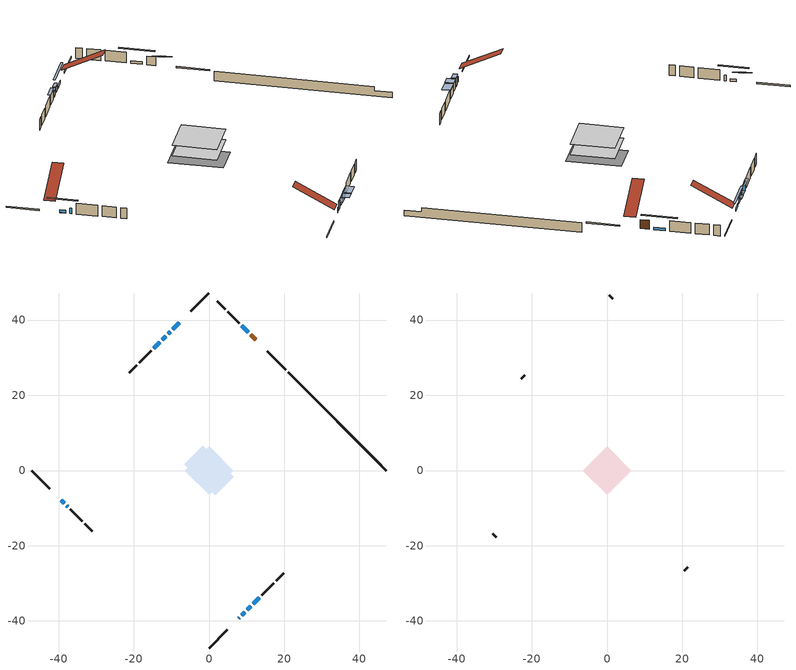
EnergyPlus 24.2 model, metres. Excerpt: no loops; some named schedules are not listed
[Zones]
conditioned space
 floor adiabatic (AdiabaticFloorConstruction): -6.48,0 0,6.48 6.48,0 0,-6.48 z0.61
 floor foundation (Slab1 construction): -6.54,1.61 -1.61,6.54 6.54,-1.61 1.61,-6.54 z-1.6
 wall outside (RimJoist1 construction): 0,-47.18 4.9,-42.28 / -47.18,0 -42.28,-4.9 / 0,47.18 -4.9,42.28 / 20.38,26.8 15.48,31.7 z0.61:0.91
 wall outside (AdiabaticWallConstruction 1): 12.45,34.73 11.07,36.11 z0.61:2.64
 wall outside (AdiabaticWallConstruction): 7.93,-39.25 8.04,-39.14 / -37.77,-9.41 -37.49,-9.69 z0.61:1.83; -7.93,39.25 -9.58,37.6 / -39.25,-7.93 -38.43,-8.76 / 10.41,36.77 8.76,38.42 z0.61:1.22; -10.24,36.95 -10.88,36.3 / -11.54,35.64 -12.4,34.78 z0.61:1.73; -13.06,34.12 -14.75,32.43 z0.61:2.69; 8.69,-38.49 9.56,-37.62 / 10.21,-36.97 11.08,-36.11 / 11.73,-35.45 13.39,-33.8 z0.61:2.39
 wall outside (Wall1 construction): 14.04,-33.14 17.17,-30.01 / -36.84,-10.34 -33.71,-13.47 / -15.4,31.78 -18.53,28.65 / 8.1,39.08 4.98,42.21 z0.61:3.05
 wall outside (Wall2 construction): 17.83,-29.35 19.9,-27.28 / -33.05,-14.13 -30.98,-16.2 / -19.19,27.99 -21.26,25.92 / 4.32,42.86 2.24,44.94 z0.61:3.05
 wall foundation (FoundationWall1 construction): 21.04,26.14,-1.6 21.04,26.14,0.61 44.57,2.61,0.61 44.57,2.61,-0.35 47.18,0,-0.35 47.18,0,-1.6
 window (WindowConstruction 6): 7.93,-39.25 8.04,-39.14 z0.61:1.83
 window (WindowConstruction 9): -7.93,39.25 -9.58,37.6 z0.61:1.22
 window (WindowConstruction 10): -39.25,-7.93 -38.43,-8.75 z0.61:1.22
 window (WindowConstruction 7): -37.77,-9.41 -37.5,-9.69 z0.61:1.83
 window (WindowConstruction): -10.24,36.95 -10.88,36.3 z0.61:1.73
 window (WindowConstruction 1): -11.54,35.64 -12.4,34.78 z0.61:1.73
 window (WindowConstruction 2): -13.06,34.12 -14.75,32.43 z0.61:2.69
 window (WindowConstruction 3): 8.69,-38.49 9.56,-37.63 z0.61:2.39
 window (WindowConstruction 4): 10.21,-36.97 11.08,-36.11 z0.61:2.39
 window (WindowConstruction 5): 11.73,-35.45 13.39,-33.8 z0.61:2.39
 window (WindowConstruction 8): 10.41,36.77 8.76,38.42 z0.61:1.22
 door (Door): 12.45,34.73 11.07,36.11 z0.61:2.64
 ceiling adiabatic (AdiabaticFloorConstruction): 0,-6.48 6.48,0 0,6.48 -6.48,0 z0.61
attic - vented
 floor to conditioned space (Floor1 construction Reversed): -6.48,0 0,6.48 6.48,0 0,-6.48 z3.05
 wall outside (Wall3 construction): 20.56,-26.62 21.49,-25.69 / -30.32,-16.86 -29.39,-17.79 / -21.92,25.26 -22.85,24.33 / 1.59,45.6 0.66,46.53 z0.61:3.05
 roof outside (Roof1 construction): 7.27,-39.91,3.05 1.14,-33.78,7.38 -0.57,-35.49,7.38 5.56,-41.62,3.05; -39.91,-7.27,3.05 -33.78,-1.14,7.38 -35.49,0.57,7.38 -41.62,-5.56,3.05; -7.27,39.91,3.05 -1.14,33.78,7.38 0.57,35.49,7.38 -5.56,41.62,3.05; 13.11,34.07,3.05 6.98,27.94,7.38 8.69,26.23,7.38 14.82,32.36,3.05
shading: -11.45,35.74 -6.06,41.12 -6.35,41.41 -11.74,36.03 z3.86; -36.56,-10.62 -41.12,-6.06 -41.41,-6.35 -36.85,-10.91 z3.86; -11.09,36.09 -10.03,37.16 -10.46,37.59 -11.53,36.52 z2.03; -12.61,34.57 -11.33,35.85 -11.76,36.28 -13.04,35 z2.03; -14.96,32.22 -12.85,34.33 -13.28,34.76 -15.39,32.65 z2.99; 9.77,-37.41 8.48,-38.7 9.13,-39.34 10.41,-38.06 z2.69; 11.29,-35.9 10,-37.18 11.3,-38.47 12.58,-37.19 z2.69; 13.6,-33.59 11.52,-35.66 12.81,-36.95 14.89,-34.88 z2.69; 6.89,40.29 12.28,34.9 12.57,35.19 7.19,40.58 z3.86
[Building]
Building 1: Terrain=Suburbs
[Site:Location]
Quebec Intl AP_QC: Latitude {deg}=46.8; Longitude {deg}=-71.38; Time Zone {hr}=-5; Elevation {m}=74; Keep Site Location Information=Yes
[Site:GroundTemperature:Shallow]
0.0108218, -2.24938, -2.43038, -1.3578, 2.94801, 7.23376, 10.9493, 13.303, 13.5029, 11.5886, 7.96783, 3.81355
[Site:WaterMainsTemperature]
Calculation Method=Schedule; Temperature Schedule=mains temperature schedule
[Material] Roughness=Rough; Thermal Absorptance=0.9
Name | Thickness {m} | Conductivity {W/m-K} | Density {kg/m3} | Specific Heat {J/kg-K} | Solar Absorptance | Visible Absorptance
asphalt or fiberglass shingles | 0.00635 | 0.162714 | 1121.4 | 1465.45 | 0.4 | 0.4
ceiling loosefill ins | 0.169333 | 0.0480833 | 16.02 | 1046.75 | 0.7 | 0.7
ceiling stud and cavity | 0.1397 | 0.117189 | 65.682 | 1177.47 | 0.7 | 0.7
concrete 4.0 in. | 0.1016 | 1.803125 | 2242.8 | 837.4 | 0.7 | 0.7
concrete 8.0 in. | 0.2032 | 1.803125 | 2242.8 | 837.4 | 0.7 | 0.7
door material | 0.04445 | 0.053851 | 512.64 | 1214.23 | 0.7 | 0.7
exterior vertical ins | 0.00844748 | 0.029427 | 32.04 | 1214.23 | 0.7 | 0.7
floor covering | 0.0127 | 0.0433444 | 54.468 | 1339.84 | 0.6 | 0.6
floor rigid ins; wall rigid ins 1 | 0.512978 | 0.029427 | 32.04 | 1214.23 | 0.7 | 0.7
floor stud and cavity | 0.1397 | 1.75129 | 37.0049 | 1207.88 | 0.7 | 0.7
furniture material conditioned space 1 | 0.1524 | 0.115458 | 640.8 | 1214.23 | 0.6 | 0.6
gypsum board | 0.0127 | 0.160291 | 801 | 837.4 | 0.6 | 0.6
gypsum board 1 | 0.0127 | 0.160291 | 801 | 837.4 | 0.7 | 0.7
osb sheathing 0.5 in. | 0.0127 | 0.115458 | 512.64 | 1214.23 | 0.7 | 0.7
osb sheathing 0.75 in. | 0.01905 | 0.115458 | 512.64 | 1214.23 | 0.7 | 0.7
osb sheathing 2.0 in. | 0.0508 | 0.115458 | 512.64 | 1214.23 | 0.7 | 0.7
rim joist stud and cavity | 0.0508 | 0.0356798 | 125.044 | 1163.47 | 0.6 | 0.6
wall rigid ins | 0.051816 | 0.029427 | 32.04 | 1214.23 | 0.7 | 0.7
wall stud and cavity | 0.1397 | 0.770344 | 139.0536 | 1170.24 | 0.7 | 0.7
wall stud and cavity 1 | 0.1397 | 0.0884486 | 139.0536 | 1170.24 | 0.7 | 0.7
wall stud and cavity 2 | 0.0889 | 6.9971 | 50.32683 | 1063.81 | 0.6 | 0.6
wall stud and cavity 3 | 0.0889 | 0.380278 | 52.3479 | 1209.89 | 0.7 | 0.7
wall stud and cavity 4 | 0.0889 | 0.391764 | 83.0341 | 1211.67 | 0.7 | 0.7
wood siding | 0.0254 | 0.102417 | 544.68 | 1172.36 | 0.4 | 0.4
wood siding 1 | 0.00254 | 0.102417 | 544.68 | 1172.36 | 0.4 | 0.4
wood siding 2; wood siding 3; wood siding 4 | 0.0254 | 0.102417 | 544.68 | 1172.36 | 0.7 | 0.7
[WindowMaterial:SimpleGlazingSystem]
Name | U-Factor {W/m2-K} | Solar Heat Gain Coefficient
WindowMaterial | 2.95597 | 0.57
WindowMaterial 1 | 2.9395 | 0.6
WindowMaterial 2 | 2.95597 | 0.62
WindowMaterial 3 | 2.918492 | 0.63
WindowMaterial 4 | 2.89067 | 0.66
WindowMaterial 5 | 3.13539 | 0.43
WindowMaterial 6 | 2.992306 | 0.59
WindowMaterial 7 | 3.02126 | 0.49
WindowMaterial 8 | 2.76859 | 0.49
[Construction]
AdiabaticFloorConstruction: floor stud and cavity, floor rigid ins, osb sheathing 0.75 in., floor covering
AdiabaticWallConstruction: wood siding 3, wall rigid ins 1, wall stud and cavity 3, gypsum board
AdiabaticWallConstruction 1: wood siding 4, wall rigid ins 1, wall stud and cavity 3, gypsum board
Door: door material
Floor1 construction Reversed: gypsum board, ceiling stud and cavity, ceiling loosefill ins
FoundationWall1 construction: concrete 8.0 in., gypsum board 1
furniture construction conditioned space 1: furniture material conditioned space 1
PartitionWallConstruction: gypsum board, wall stud and cavity 4, gypsum board
RimJoist1 construction: wood siding 2, osb sheathing 2.0 in., rim joist stud and cavity
Roof1 construction: asphalt or fiberglass shingles
Slab1 construction: concrete 4.0 in.
Wall1 construction: wood siding, wall rigid ins, osb sheathing 0.5 in., wall stud and cavity, gypsum board
Wall2 construction: wood siding, osb sheathing 0.5 in., wall stud and cavity 1, gypsum board
Wall3 construction: wood siding 1, wall stud and cavity 2
WindowConstruction: WindowMaterial
WindowConstruction 1: WindowMaterial 1
WindowConstruction 10; WindowConstruction 8: WindowMaterial 7
WindowConstruction 2: WindowMaterial 2
WindowConstruction 3; WindowConstruction 4: WindowMaterial 3
WindowConstruction 5: WindowMaterial 4
WindowConstruction 6: WindowMaterial 5
WindowConstruction 7: WindowMaterial 6
WindowConstruction 9: WindowMaterial 8
[Zone] Multiplier=1; Part of Total Floor Area=Yes
Name | Volume {m3}
attic - vented | 57.4342
conditioned space | 402.7
[Space]
Name | Zone | Volume {m3}
attic - vented 1 | attic - vented | 57.4342
conditioned space 1 | conditioned space | 402.7
[ZoneInfiltration:EffectiveLeakageArea]
infil attic - vented 1: Zone or Space=attic - vented 1; Schedule=Always On Discrete; Effective Air Leakage Area {cm2}=3103.38; Stack Coefficient=0.000471026; Wind Coefficient=1.46637e-05
[ZoneMixing]
whole house fan mix: Zone or Space=attic - vented; Schedule=Always On Continuous; Design Flow Rate Calculation Method=Flow/Zone; Design Flow Rate {m3/s}=0; Source Zone or Space=conditioned space
[SurfaceProperty:ExposedFoundationPerimeter]
Slab1: Exposed Perimeter Calculation Method=TotalExposedPerimeter; Total Exposed Perimeter {m}=36.973
[InternalMass] Zone or ZoneList=conditioned space; Space or SpaceList=conditioned space 1
Name | Construction | Surface Area {m2}
furniture mass conditioned space 1 | furniture construction conditioned space 1 | 65.7001
partition wall mass | PartitionWallConstruction | 164.25
[Lights]
interior lighting: Zone or ZoneList or Space or SpaceList=conditioned space 1; Schedule=interior lighting schedule; Design Level Calculation Method=LightingLevel; Lighting Level {W}=343.2; Return Air Fraction=0; Fraction Radiant=0.6; Fraction Visible=0.2; Fraction Replaceable=1
[People]
occupants: Zone or ZoneList or Space or SpaceList=conditioned space 1; Number of People Schedule=occupants schedule; Number of People Calculation Method=People; Number of People=3; Fraction Radiant=0.314171; Sensible Heat Fraction=0.56303; Activity Level Schedule=occupants activity schedule; Carbon Dioxide Generation Rate {m3/s-W}=0; Enable ASHRAE 55 Comfort Warnings=No; Mean Radiant Temperature Calculation Type=EnclosureAveraged
[ElectricEquipment] Zone or ZoneList or Space or SpaceList=conditioned space 1; Design Level Calculation Method=EquipmentLevel
Name | Schedule | Design Level {W} | Fraction Latent | Fraction Radiant | Fraction Lost
clothes dryer | clothes dryer schedule | 140.772 | 0.015 | 0.081 | 0.85
clothes washer | clothes washer schedule | 32.1985 | 0.03 | 0.162 | 0.7
cooking range | cooking range schedule | 215.147 | 0.08 | 0.432 | 0.2
dishwasher | dishwasher schedule | 66.8632 | 0.3 | 0.18 | 0.4
fridge | fridge schedule | 72.9452 | 0 | 0.6 | 0
mech vent bath fan 0 | mech vent bath fan 0 schedule | 50.2 | 0 | 0 | 1
mech vent bath fan 1 | mech vent bath fan 1 schedule | 50.2 | 0 | 0 | 1
mech vent house fan | mech vent house fan schedule | 0 | 0 | 0 | 1
mech vent house fan cfis | mech vent house fan cfis schedule | 0 | 0 | 0 | 0
mech vent range fan 0 | mech vent range fan 0 schedule | 57 | 0 | 0 | 1
misc plug loads | misc plug loads schedule | 494.7 | 0.045 | 0.513 | 0.1
whole house fan | Always On Discrete | 0 | 0 | 0 | 1
[OtherEquipment] Zone or ZoneList or Space or SpaceList=conditioned space 1; Design Level Calculation Method=EquipmentLevel
Name | Fuel Type | Schedule | Design Level {W} | Fraction Latent | Fraction Radiant | Fraction Lost
clothes dryer 1 | Electricity | clothes dryer schedule | 0 | 0.015 | 0.081 | 0.85
cooking range 1 | Electricity | cooking range schedule | 0 | 0.08 | 0.432 | 0.2
general water use latent | None | general water use schedule | 62.594 | 1 | 0 | 0
general water use sensible | None | general water use schedule | -61.6891 | 0 | 0.6 | 0
mech vent house fan latent load | None | Always On Discrete | 0 | 1 | 0 | 0
mech vent house fan sensible load | None | Always On Discrete | 0 | 0 | 0 | 0
water heater energy adjustment1 | Electricity | Always On Discrete | 0.01 | 0 | 0 | 1
[ZoneInfiltration:DesignFlowRate] Zone or ZoneList or Space or SpaceList=conditioned space 1; Schedule=Always On Discrete; Design Flow Rate Calculation Method=Flow/Zone; Design Flow Rate {m3/s}=0
infil flow; natural vent flow; whole house fan flow
[Foundation:Kiva]
Foundation Kiva 1: Initial Indoor Air Temperature {C}=18; Wall Height Above Grade {m}=0.610027; Wall Depth Below Slab {m}=0.2032; Custom Block Material Name 1=exterior vertical ins; Custom Block Depth 1 {m}=2.21001; Custom Block X Position 1 {m}=0.2159; Custom Block Z Position 1 {m}=0
[Foundation:Kiva:Settings]
Soil Conductivity {W/m-K}=0.849921; Soil Density {kg/m3}=1842.3; Soil Specific Heat {J/kg-K}=418.7; Ground Solar Absorptivity=0.9; Ground Thermal Absorptivity=0.9; Ground Surface Roughness {m}=0.03; Far-Field Width {m}=40; Deep-Ground Boundary Condition=ZeroFlux; Deep-Ground Depth {m}=40; Minimum Cell Dimension {m}=0.2; Maximum Cell Growth Coefficient=3; Simulation Timestep=Timestep
[Exterior:Lights]
exterior lighting: Schedule=exterior lighting schedule; Design Level {W}=75.6
[Schedule:Constant]
Name | Hourly Value
Always On Continuous; mech vent house fan schedule; mech vent house fan cfis schedule; Always On Discrete | 1
occupants activity schedule | 117.228
fridge schedule | 0
[Schedule:Week:Daily]
interior lighting schedule Week Rule - Jan1-Jan27: interior lighting schedule day, interior lighting schedule day, interior lighting schedule day, interior lighting schedule day, interior lighting schedule day, interior lighting schedule day, interior lighting schedule day, interior lighting schedule default day, interior lighting schedule default day, interior lighting schedule default day, interior lighting schedule default day, interior lighting schedule default day
interior lighting schedule Week Rule - Jan28-Feb3: interior lighting schedule day, interior lighting schedule day, interior lighting schedule day, interior lighting schedule day, interior lighting schedule day 1, interior lighting schedule day 1, interior lighting schedule day 1, interior lighting schedule default day, interior lighting schedule default day, interior lighting schedule default day, interior lighting schedule default day, interior lighting schedule default day
interior lighting schedule Week Rule - Feb4-Feb24: interior lighting schedule day 1, interior lighting schedule day 1, interior lighting schedule day 1, interior lighting schedule day 1, interior lighting schedule day 1, interior lighting schedule day 1, interior lighting schedule day 1, interior lighting schedule default day, interior lighting schedule default day, interior lighting schedule default day, interior lighting schedule default day, interior lighting schedule default day
interior lighting schedule Week Rule - Feb25-Mar3: interior lighting schedule day 1, interior lighting schedule day 1, interior lighting schedule day 1, interior lighting schedule day 1, interior lighting schedule day 2, interior lighting schedule day 2, interior lighting schedule day 2, interior lighting schedule default day, interior lighting schedule default day, interior lighting schedule default day, interior lighting schedule default day, interior lighting schedule default day
interior lighting schedule Week Rule - Mar4-Mar31: interior lighting schedule day 2, interior lighting schedule day 2, interior lighting schedule day 2, interior lighting schedule day 2, interior lighting schedule day 2, interior lighting schedule day 2, interior lighting schedule day 2, interior lighting schedule default day, interior lighting schedule default day, interior lighting schedule default day, interior lighting schedule default day, interior lighting schedule default day
interior lighting schedule Week Rule - Apr1-Apr28: interior lighting schedule day 3, interior lighting schedule day 3, interior lighting schedule day 3, interior lighting schedule day 3, interior lighting schedule day 3, interior lighting schedule day 3, interior lighting schedule day 3, interior lighting schedule default day, interior lighting schedule default day, interior lighting schedule default day, interior lighting schedule default day, interior lighting schedule default day
interior lighting schedule Week Rule - Apr29-May5: interior lighting schedule day 3, interior lighting schedule day 3, interior lighting schedule day 4, interior lighting schedule day 4, interior lighting schedule day 4, interior lighting schedule day 4, interior lighting schedule day 4, interior lighting schedule default day, interior lighting schedule default day, interior lighting schedule default day, interior lighting schedule default day, interior lighting schedule default day
interior lighting schedule Week Rule - May6-May26: interior lighting schedule day 4, interior lighting schedule day 4, interior lighting schedule day 4, interior lighting schedule day 4, interior lighting schedule day 4, interior lighting schedule day 4, interior lighting schedule day 4, interior lighting schedule default day, interior lighting schedule default day, interior lighting schedule default day, interior lighting schedule default day, interior lighting schedule default day
interior lighting schedule Week Rule - May27-Jun2: interior lighting schedule day 4, interior lighting schedule day 4, interior lighting schedule day 4, interior lighting schedule day 4, interior lighting schedule day 4, interior lighting schedule day 5, interior lighting schedule day 5, interior lighting schedule default day, interior lighting schedule default day, interior lighting schedule default day, interior lighting schedule default day, interior lighting schedule default day
interior lighting schedule Week Rule - Jun3-Jun30: interior lighting schedule day 5, interior lighting schedule day 5, interior lighting schedule day 5, interior lighting schedule day 5, interior lighting schedule day 5, interior lighting schedule day 5, interior lighting schedule day 5, interior lighting schedule default day, interior lighting schedule default day, interior lighting schedule default day, interior lighting schedule default day, interior lighting schedule default day
interior lighting schedule Week Rule - Jul1-Jul28: interior lighting schedule day 6, interior lighting schedule day 6, interior lighting schedule day 6, interior lighting schedule day 6, interior lighting schedule day 6, interior lighting schedule day 6, interior lighting schedule day 6, interior lighting schedule default day, interior lighting schedule default day, interior lighting schedule default day, interior lighting schedule default day, interior lighting schedule default day
interior lighting schedule Week Rule - Jul29-Aug4: interior lighting schedule day 6, interior lighting schedule day 6, interior lighting schedule day 6, interior lighting schedule day 7, interior lighting schedule day 7, interior lighting schedule day 7, interior lighting schedule day 7, interior lighting schedule default day, interior lighting schedule default day, interior lighting schedule default day, interior lighting schedule default day, interior lighting schedule default day
interior lighting schedule Week Rule - Aug5-Aug25: interior lighting schedule day 7, interior lighting schedule day 7, interior lighting schedule day 7, interior lighting schedule day 7, interior lighting schedule day 7, interior lighting schedule day 7, interior lighting schedule day 7, interior lighting schedule default day, interior lighting schedule default day, interior lighting schedule default day, interior lighting schedule default day, interior lighting schedule default day
interior lighting schedule Week Rule - Aug26-Sep1: interior lighting schedule day 7, interior lighting schedule day 7, interior lighting schedule day 7, interior lighting schedule day 7, interior lighting schedule day 7, interior lighting schedule day 7, interior lighting schedule day 8, interior lighting schedule default day, interior lighting schedule default day, interior lighting schedule default day, interior lighting schedule default day, interior lighting schedule default day
interior lighting schedule Week Rule - Sep2-Sep29: interior lighting schedule day 8, interior lighting schedule day 8, interior lighting schedule day 8, interior lighting schedule day 8, interior lighting schedule day 8, interior lighting schedule day 8, interior lighting schedule day 8, interior lighting schedule default day, interior lighting schedule default day, interior lighting schedule default day, interior lighting schedule default day, interior lighting schedule default day
interior lighting schedule Week Rule - Sep30-Oct6: interior lighting schedule day 8, interior lighting schedule day 9, interior lighting schedule day 9, interior lighting schedule day 9, interior lighting schedule day 9, interior lighting schedule day 9, interior lighting schedule day 9, interior lighting schedule default day, interior lighting schedule default day, interior lighting schedule default day, interior lighting schedule default day, interior lighting schedule default day
interior lighting schedule Week Rule - Oct7-Oct27: interior lighting schedule day 9, interior lighting schedule day 9, interior lighting schedule day 9, interior lighting schedule day 9, interior lighting schedule day 9, interior lighting schedule day 9, interior lighting schedule day 9, interior lighting schedule default day, interior lighting schedule default day, interior lighting schedule default day, interior lighting schedule default day, interior lighting schedule default day
interior lighting schedule Week Rule - Oct28-Nov3: interior lighting schedule day 9, interior lighting schedule day 9, interior lighting schedule day 9, interior lighting schedule day 9, interior lighting schedule day 10, interior lighting schedule day 10, interior lighting schedule day 10, interior lighting schedule default day, interior lighting schedule default day, interior lighting schedule default day, interior lighting schedule default day, interior lighting schedule default day
interior lighting schedule Week Rule - Nov4-Nov24: interior lighting schedule day 10, interior lighting schedule day 10, interior lighting schedule day 10, interior lighting schedule day 10, interior lighting schedule day 10, interior lighting schedule day 10, interior lighting schedule day 10, interior lighting schedule default day, interior lighting schedule default day, interior lighting schedule default day, interior lighting schedule default day, interior lighting schedule default day
interior lighting schedule Week Rule - Nov25-Dec1: interior lighting schedule day 10, interior lighting schedule day 10, interior lighting schedule day 10, interior lighting schedule day 10, interior lighting schedule day 10, interior lighting schedule day 10, interior lighting schedule day 11, interior lighting schedule default day, interior lighting schedule default day, interior lighting schedule default day, interior lighting schedule default day, interior lighting schedule default day
interior lighting schedule Week Rule - Dec2-Dec31: interior lighting schedule day 11, interior lighting schedule day 11, interior lighting schedule day 11, interior lighting schedule day 11, interior lighting schedule day 11, interior lighting schedule day 11, interior lighting schedule day 11, interior lighting schedule default day, interior lighting schedule default day, interior lighting schedule default day, interior lighting schedule default day, interior lighting schedule default day
occupants schedule Week Rule - Jan1-Dec31: occupants schedule day, occupants schedule day, occupants schedule day, occupants schedule day, occupants schedule day, occupants schedule day, occupants schedule day, occupants schedule default day, occupants schedule default day, occupants schedule default day, occupants schedule default day, occupants schedule default day
clothes dryer schedule Week Rule - Jan1-Dec31: clothes dryer schedule day, clothes dryer schedule day, clothes dryer schedule day, clothes dryer schedule day, clothes dryer schedule day, clothes dryer schedule day, clothes dryer schedule day, clothes dryer schedule default day, clothes dryer schedule default day, clothes dryer schedule default day, clothes dryer schedule default day, clothes dryer schedule default day
clothes washer schedule Week Rule - Jan1-Dec31: clothes washer schedule day, clothes washer schedule day, clothes washer schedule day, clothes washer schedule day, clothes washer schedule day, clothes washer schedule day, clothes washer schedule day, clothes washer schedule default day, clothes washer schedule default day, clothes washer schedule default day, clothes washer schedule default day, clothes washer schedule default day
cooking range schedule Week Rule - Jan1-Dec31: cooking range schedule day, cooking range schedule day, cooking range schedule day, cooking range schedule day, cooking range schedule day, cooking range schedule day, cooking range schedule day, cooking range schedule default day, cooking range schedule default day, cooking range schedule default day, cooking range schedule default day, cooking range schedule default day
dishwasher schedule Week Rule - Jan1-Dec31: dishwasher schedule day, dishwasher schedule day, dishwasher schedule day, dishwasher schedule day, dishwasher schedule day, dishwasher schedule day, dishwasher schedule day, dishwasher schedule default day, dishwasher schedule default day, dishwasher schedule default day, dishwasher schedule default day, dishwasher schedule default day
mech vent bath fan 0 schedule Week Rule - Jan1-Dec31: mech vent bath fan 0 schedule day, mech vent bath fan 0 schedule day, mech vent bath fan 0 schedule day, mech vent bath fan 0 schedule day, mech vent bath fan 0 schedule day, mech vent bath fan 0 schedule day, mech vent bath fan 0 schedule day, mech vent bath fan 0 schedule default day, mech vent bath fan 0 schedule default day, mech vent bath fan 0 schedule default day, mech vent bath fan 0 schedule default day, mech vent bath fan 0 schedule default day
mech vent bath fan 1 schedule Week Rule - Jan1-Dec31: mech vent bath fan 1 schedule day, mech vent bath fan 1 schedule day, mech vent bath fan 1 schedule day, mech vent bath fan 1 schedule day, mech vent bath fan 1 schedule day, mech vent bath fan 1 schedule day, mech vent bath fan 1 schedule day, mech vent bath fan 1 schedule default day, mech vent bath fan 1 schedule default day, mech vent bath fan 1 schedule default day, mech vent bath fan 1 schedule default day, mech vent bath fan 1 schedule default day
mech vent range fan 0 schedule Week Rule - Jan1-Dec31: mech vent range fan 0 schedule day, mech vent range fan 0 schedule day, mech vent range fan 0 schedule day, mech vent range fan 0 schedule day, mech vent range fan 0 schedule day, mech vent range fan 0 schedule day, mech vent range fan 0 schedule day, mech vent range fan 0 schedule default day, mech vent range fan 0 schedule default day, mech vent range fan 0 schedule default day, mech vent range fan 0 schedule default day, mech vent range fan 0 schedule default day
misc plug loads schedule Week Rule - Jan1-Dec31: misc plug loads schedule day, misc plug loads schedule day, misc plug loads schedule day, misc plug loads schedule day, misc plug loads schedule day, misc plug loads schedule day, misc plug loads schedule day, misc plug loads schedule default day, misc plug loads schedule default day, misc plug loads schedule default day, misc plug loads schedule default day, misc plug loads schedule default day
general water use schedule Week Rule - Jan1-Dec31: general water use schedule day, general water use schedule day, general water use schedule day, general water use schedule day, general water use schedule day, general water use schedule day, general water use schedule day, general water use schedule default day, general water use schedule default day, general water use schedule default day, general water use schedule default day, general water use schedule default day
exterior lighting schedule Week Rule - Jan1-Jan27: exterior lighting schedule day, exterior lighting schedule day, exterior lighting schedule day, exterior lighting schedule day, exterior lighting schedule day, exterior lighting schedule day, exterior lighting schedule day, exterior lighting schedule default day, exterior lighting schedule default day, exterior lighting schedule default day, exterior lighting schedule default day, exterior lighting schedule default day
exterior lighting schedule Week Rule - Jan28-Feb3: exterior lighting schedule day, exterior lighting schedule day, exterior lighting schedule day, exterior lighting schedule day, exterior lighting schedule day 1, exterior lighting schedule day 1, exterior lighting schedule day 1, exterior lighting schedule default day, exterior lighting schedule default day, exterior lighting schedule default day, exterior lighting schedule default day, exterior lighting schedule default day
exterior lighting schedule Week Rule - Feb4-Feb24: exterior lighting schedule day 1, exterior lighting schedule day 1, exterior lighting schedule day 1, exterior lighting schedule day 1, exterior lighting schedule day 1, exterior lighting schedule day 1, exterior lighting schedule day 1, exterior lighting schedule default day, exterior lighting schedule default day, exterior lighting schedule default day, exterior lighting schedule default day, exterior lighting schedule default day
exterior lighting schedule Week Rule - Feb25-Mar3: exterior lighting schedule day 1, exterior lighting schedule day 1, exterior lighting schedule day 1, exterior lighting schedule day 1, exterior lighting schedule day 2, exterior lighting schedule day 2, exterior lighting schedule day 2, exterior lighting schedule default day, exterior lighting schedule default day, exterior lighting schedule default day, exterior lighting schedule default day, exterior lighting schedule default day
exterior lighting schedule Week Rule - Mar4-Mar31: exterior lighting schedule day 2, exterior lighting schedule day 2, exterior lighting schedule day 2, exterior lighting schedule day 2, exterior lighting schedule day 2, exterior lighting schedule day 2, exterior lighting schedule day 2, exterior lighting schedule default day, exterior lighting schedule default day, exterior lighting schedule default day, exterior lighting schedule default day, exterior lighting schedule default day
exterior lighting schedule Week Rule - Apr1-Apr28: exterior lighting schedule day 3, exterior lighting schedule day 3, exterior lighting schedule day 3, exterior lighting schedule day 3, exterior lighting schedule day 3, exterior lighting schedule day 3, exterior lighting schedule day 3, exterior lighting schedule default day, exterior lighting schedule default day, exterior lighting schedule default day, exterior lighting schedule default day, exterior lighting schedule default day
exterior lighting schedule Week Rule - Apr29-May5: exterior lighting schedule day 3, exterior lighting schedule day 3, exterior lighting schedule day 4, exterior lighting schedule day 4, exterior lighting schedule day 4, exterior lighting schedule day 4, exterior lighting schedule day 4, exterior lighting schedule default day, exterior lighting schedule default day, exterior lighting schedule default day, exterior lighting schedule default day, exterior lighting schedule default day
exterior lighting schedule Week Rule - May6-May26: exterior lighting schedule day 4, exterior lighting schedule day 4, exterior lighting schedule day 4, exterior lighting schedule day 4, exterior lighting schedule day 4, exterior lighting schedule day 4, exterior lighting schedule day 4, exterior lighting schedule default day, exterior lighting schedule default day, exterior lighting schedule default day, exterior lighting schedule default day, exterior lighting schedule default day
exterior lighting schedule Week Rule - May27-Jun2: exterior lighting schedule day 4, exterior lighting schedule day 4, exterior lighting schedule day 4, exterior lighting schedule day 4, exterior lighting schedule day 4, exterior lighting schedule day 5, exterior lighting schedule day 5, exterior lighting schedule default day, exterior lighting schedule default day, exterior lighting schedule default day, exterior lighting schedule default day, exterior lighting schedule default day
exterior lighting schedule Week Rule - Jun3-Jun30: exterior lighting schedule day 5, exterior lighting schedule day 5, exterior lighting schedule day 5, exterior lighting schedule day 5, exterior lighting schedule day 5, exterior lighting schedule day 5, exterior lighting schedule day 5, exterior lighting schedule default day, exterior lighting schedule default day, exterior lighting schedule default day, exterior lighting schedule default day, exterior lighting schedule default day
exterior lighting schedule Week Rule - Jul1-Jul28: exterior lighting schedule day 6, exterior lighting schedule day 6, exterior lighting schedule day 6, exterior lighting schedule day 6, exterior lighting schedule day 6, exterior lighting schedule day 6, exterior lighting schedule day 6, exterior lighting schedule default day, exterior lighting schedule default day, exterior lighting schedule default day, exterior lighting schedule default day, exterior lighting schedule default day
exterior lighting schedule Week Rule - Jul29-Aug4: exterior lighting schedule day 6, exterior lighting schedule day 6, exterior lighting schedule day 6, exterior lighting schedule day 7, exterior lighting schedule day 7, exterior lighting schedule day 7, exterior lighting schedule day 7, exterior lighting schedule default day, exterior lighting schedule default day, exterior lighting schedule default day, exterior lighting schedule default day, exterior lighting schedule default day
exterior lighting schedule Week Rule - Aug5-Aug25: exterior lighting schedule day 7, exterior lighting schedule day 7, exterior lighting schedule day 7, exterior lighting schedule day 7, exterior lighting schedule day 7, exterior lighting schedule day 7, exterior lighting schedule day 7, exterior lighting schedule default day, exterior lighting schedule default day, exterior lighting schedule default day, exterior lighting schedule default day, exterior lighting schedule default day
exterior lighting schedule Week Rule - Aug26-Sep1: exterior lighting schedule day 7, exterior lighting schedule day 7, exterior lighting schedule day 7, exterior lighting schedule day 7, exterior lighting schedule day 7, exterior lighting schedule day 7, exterior lighting schedule day 8, exterior lighting schedule default day, exterior lighting schedule default day, exterior lighting schedule default day, exterior lighting schedule default day, exterior lighting schedule default day
exterior lighting schedule Week Rule - Sep2-Sep29: exterior lighting schedule day 8, exterior lighting schedule day 8, exterior lighting schedule day 8, exterior lighting schedule day 8, exterior lighting schedule day 8, exterior lighting schedule day 8, exterior lighting schedule day 8, exterior lighting schedule default day, exterior lighting schedule default day, exterior lighting schedule default day, exterior lighting schedule default day, exterior lighting schedule default day
exterior lighting schedule Week Rule - Sep30-Oct6: exterior lighting schedule day 8, exterior lighting schedule day 9, exterior lighting schedule day 9, exterior lighting schedule day 9, exterior lighting schedule day 9, exterior lighting schedule day 9, exterior lighting schedule day 9, exterior lighting schedule default day, exterior lighting schedule default day, exterior lighting schedule default day, exterior lighting schedule default day, exterior lighting schedule default day
exterior lighting schedule Week Rule - Oct7-Oct27: exterior lighting schedule day 9, exterior lighting schedule day 9, exterior lighting schedule day 9, exterior lighting schedule day 9, exterior lighting schedule day 9, exterior lighting schedule day 9, exterior lighting schedule day 9, exterior lighting schedule default day, exterior lighting schedule default day, exterior lighting schedule default day, exterior lighting schedule default day, exterior lighting schedule default day
[Schedule:Year]
interior lighting schedule: interior lighting schedule Week Rule - Jan1-Jan27, 1, 1, 1, 27, interior lighting schedule Week Rule - Jan28-Feb3, 1, 28, 2, 3, interior lighting schedule Week Rule - Feb4-Feb24, 2, 4, 2, 24, interior lighting schedule Week Rule - Feb25-Mar3, 2, 25, 3, 3, interior lighting schedule Week Rule - Mar4-Mar31, 3, 4, 3, 31, interior lighting schedule Week Rule - Apr1-Apr28, 4, 1, 4, 28, interior lighting schedule Week Rule - Apr29-May5, 4, 29, 5, 5, interior lighting schedule Week Rule - May6-May26, 5, 6, 5, 26, interior lighting schedule Week Rule - May27-Jun2, 5, 27, 6, 2, interior lighting schedule Week Rule - Jun3-Jun30, 6, 3, 6, 30, interior lighting schedule Week Rule - Jul1-Jul28, 7, 1, 7, 28, interior lighting schedule Week Rule - Jul29-Aug4, 7, 29, 8, 4, interior lighting schedule Week Rule - Aug5-Aug25, 8, 5, 8, 25, interior lighting schedule Week Rule - Aug26-Sep1, 8, 26, 9, 1, interior lighting schedule Week Rule - Sep2-Sep29, 9, 2, 9, 29, interior lighting schedule Week Rule - Sep30-Oct6, 9, 30, 10, 6, interior lighting schedule Week Rule - Oct7-Oct27, 10, 7, 10, 27, interior lighting schedule Week Rule - Oct28-Nov3, 10, 28, 11, 3, interior lighting schedule Week Rule - Nov4-Nov24, 11, 4, 11, 24, interior lighting schedule Week Rule - Nov25-Dec1, 11, 25, 12, 1, interior lighting schedule Week Rule - Dec2-Dec31, 12, 2, 12, 31
occupants schedule: occupants schedule Week Rule - Jan1-Dec31, 1, 1, 12, 31
clothes dryer schedule: clothes dryer schedule Week Rule - Jan1-Dec31, 1, 1, 12, 31
clothes washer schedule: clothes washer schedule Week Rule - Jan1-Dec31, 1, 1, 12, 31
cooking range schedule: cooking range schedule Week Rule - Jan1-Dec31, 1, 1, 12, 31
dishwasher schedule: dishwasher schedule Week Rule - Jan1-Dec31, 1, 1, 12, 31
mech vent bath fan 0 schedule: mech vent bath fan 0 schedule Week Rule - Jan1-Dec31, 1, 1, 12, 31
mech vent bath fan 1 schedule: mech vent bath fan 1 schedule Week Rule - Jan1-Dec31, 1, 1, 12, 31
mech vent range fan 0 schedule: mech vent range fan 0 schedule Week Rule - Jan1-Dec31, 1, 1, 12, 31
misc plug loads schedule: misc plug loads schedule Week Rule - Jan1-Dec31, 1, 1, 12, 31
general water use schedule: general water use schedule Week Rule - Jan1-Dec31, 1, 1, 12, 31
exterior lighting schedule: exterior lighting schedule Week Rule - Jan1-Jan27, 1, 1, 1, 27, exterior lighting schedule Week Rule - Jan28-Feb3, 1, 28, 2, 3, exterior lighting schedule Week Rule - Feb4-Feb24, 2, 4, 2, 24, exterior lighting schedule Week Rule - Feb25-Mar3, 2, 25, 3, 3, exterior lighting schedule Week Rule - Mar4-Mar31, 3, 4, 3, 31, exterior lighting schedule Week Rule - Apr1-Apr28, 4, 1, 4, 28, exterior lighting schedule Week Rule - Apr29-May5, 4, 29, 5, 5, exterior lighting schedule Week Rule - May6-May26, 5, 6, 5, 26, exterior lighting schedule Week Rule - May27-Jun2, 5, 27, 6, 2, exterior lighting schedule Week Rule - Jun3-Jun30, 6, 3, 6, 30, exterior lighting schedule Week Rule - Jul1-Jul28, 7, 1, 7, 28, exterior lighting schedule Week Rule - Jul29-Aug4, 7, 29, 8, 4, exterior lighting schedule Week Rule - Aug5-Aug25, 8, 5, 8, 25, exterior lighting schedule Week Rule - Aug26-Sep1, 8, 26, 9, 1, exterior lighting schedule Week Rule - Sep2-Sep29, 9, 2, 9, 29, exterior lighting schedule Week Rule - Sep30-Oct6, 9, 30, 10, 6, exterior lighting schedule Week Rule - Oct7-Oct27, 10, 7, 10, 27, exterior lighting schedule Week Rule - Oct28-Nov3, 10, 28, 11, 3, exterior lighting schedule Week Rule - Nov4-Nov24, 11, 4, 11, 24, exterior lighting schedule Week Rule - Nov25-Dec1, 11, 25, 12, 1, exterior lighting schedule Week Rule - Dec2-Dec31, 12, 2, 12, 31
[Schedule:Compact]
mains temperature schedule: Through: 01/01, For: AllDays, Until: 24:00, 5.175, Through: 01/02, For: AllDays, Until: 24:00, 5.10167, Through: 01/03, For: AllDays, Until: 24:00, 5.02889, Through: 01/04, For: AllDays, Until: 24:00, 4.95778, Through: 01/05, For: AllDays, Until: 24:00, 4.88778, Through: 01/06, For: AllDays, Until: 24:00, 4.81833, Through: 01/07, For: AllDays, Until: 24:00, 4.75056, Through: 01/08, For: AllDays, Until: 24:00, 4.68389, Through: 01/09, For: AllDays, Until: 24:00, 4.61833, Through: 01/10, For: AllDays, Until: 24:00, 4.55389, Through: 01/11, For: AllDays, Until: 24:00, 4.49056, Through: 01/12, For: AllDays, Until: 24:00, 4.42889, Through: 01/13, For: AllDays, Until: 24:00, 4.36778, Through: 01/14, For: AllDays, Until: 24:00, 4.30889, Through: 01/15, For: AllDays, Until: 24:00, 4.25056, Through: 01/16, For: AllDays, Until: 24:00, 4.19389, Through: 01/17, For: AllDays, Until: 24:00, 4.13833, Through: 01/18, For: AllDays, Until: 24:00, 4.08444, Through: 01/19, For: AllDays, Until: 24:00, 4.03167, Through: 01/20, For: AllDays, Until: 24:00, 3.98056, Through: 01/21, For: AllDays, Until: 24:00, 3.93056, Through: 01/22, For: AllDays, Until: 24:00, 3.88222, Through: 01/23, For: AllDays, Until: 24:00, 3.835, Through: 01/24, For: AllDays, Until: 24:00, 3.78944, Through: 01/25, For: AllDays, Until: 24:00, 3.74556, Through: 01/26, For: AllDays, Until: 24:00, 3.70278, Through: 01/27, For: AllDays, Until: 24:00, 3.66167, Through: 01/28, For: AllDays, Until: 24:00, 3.62167, Through: 01/29, For: AllDays, Until: 24:00, 3.58389, Through: 01/30, For: AllDays, Until: 24:00, 3.54722, Through: 01/31, For: AllDays, Until: 24:00, 3.51167, Through: 02/01, For: AllDays, Until: 24:00, 3.47833, Through: 02/02, For: AllDays, Until: 24:00, 3.44611, Through: 02/03, For: AllDays, Until: 24:00, 3.41556, Through: 02/04, For: AllDays, Until: 24:00, 3.38667, Through: 02/05, For: AllDays, Until: 24:00, 3.35944, Through: 02/06, For: AllDays, Until: 24:00, 3.33389, Through: 02/07, For: AllDays, Until: 24:00, 3.30944, Through: 02/08, For: AllDays, Until: 24:00, 3.28667, Through: 02/09, For: AllDays, Until: 24:00, 3.26611, Through: 02/10, For: AllDays, Until: 24:00, 3.24667, Through: 02/11, For: AllDays, Until: 24:00, 3.22889, Through: 02/12, For: AllDays, Until: 24:00, 3.21278, Through: 02/13, For: AllDays, Until: 24:00, 3.19833, Through: 02/14, For: AllDays, Until: 24:00, 3.18556, Through: 02/15, For: AllDays, Until: 24:00, 3.17389, Through: 02/16, For: AllDays, Until: 24:00, 3.16444, Through: 02/17, For: AllDays, Until: 24:00, 3.15667, Through: 02/18, For: AllDays, Until: 24:00, 3.15056, Through: 02/19, For: AllDays, Until: 24:00, 3.14556, Through: 02/20, For: AllDays, Until: 24:00, 3.14278, Through: 02/21, For: AllDays, Until: 24:00, 3.14111, Through: 02/22, For: AllDays, Until: 24:00, 3.14167, Through: 02/23, For: AllDays, Until: 24:00, 3.14333, Through: 02/24, For: AllDays, Until: 24:00, 3.14722, Through: 02/25, For: AllDays, Until: 24:00, 3.15222, Through: 02/26, For: AllDays, Until: 24:00, 3.15944, Through: 02/27, For: AllDays, Until: 24:00, 3.16778, Through: 02/28, For: AllDays, Until: 24:00, 3.17778, Through: 03/01, For: AllDays, Until: 24:00, 3.18944, Through: 03/02, For: AllDays, Until: 24:00, 3.20333, Through: 03/03, For: AllDays, Until: 24:00, 3.21833, Through: 03/04, For: AllDays, Until: 24:00, 3.235, Through: 03/05, For: AllDays, Until: 24:00, 3.25333, Through: 03/06, For: AllDays, Until: 24:00, 3.27333, Through: 03/07, For: AllDays, Until: 24:00, 3.29444, Through: 03/08, For: AllDays, Until: 24:00, 3.31778, Through: 03/09, For: AllDays, Until: 24:00, 3.34222, Through: 03/10, For: AllDays, Until: 24:00, 3.36889, Through: 03/11, For: AllDays, Until: 24:00, 3.39667, Through: 03/12, For: AllDays, Until: 24:00, 3.42611, Through: 03/13, For: AllDays, Until: 24:00, 3.45722, Through: 03/14, For: AllDays, Until: 24:00, 3.49, Through: 03/15, For: AllDays, Until: 24:00, 3.52389, Through: 03/16, For: AllDays, Until: 24:00, 3.55944, Through: 03/17, For: AllDays, Until: 24:00, 3.59667, Through: 03/18, For: AllDays, Until: 24:00, 3.63556, Through: 03/19, For: AllDays, Until: 24:00, 3.67556, Through: 03/20, For: AllDays, Until: 24:00, 3.71722, Through: 03/21, For: AllDays, Until: 24:00, 3.76056, Through: 03/22, For: AllDays, Until: 24:00, 3.80556, Through: 03/23, For: AllDays, Until: 24:00, 3.85111, Through: 03/24, For: AllDays, Until: 24:00, 3.89889, Through: 03/25, For: AllDays, Until: 24:00, 3.94778, Through: 03/26, For: AllDays, Until: 24:00, 3.99833, Through: 03/27, For: AllDays, Until: 24:00, 4.05, Through: 03/28, For: AllDays, Until: 24:00, 4.10333, Through: 03/29, For: AllDays, Until: 24:00, 4.15778, Through: 03/30, For: AllDays, Until: 24:00, 4.21333, Through: 03/31, For: AllDays, Until: 24:00, 4.27056, Through: 04/01, For: AllDays, Until: 24:00, 4.32944, Through: 04/02, For: AllDays, Until: 24:00, 4.38889, Through: 04/03, For: AllDays, Until: 24:00, 4.45, Through: 04/04, For: AllDays, Until: 24:00, 4.51222, Through: 04/05, For: AllDays, Until: 24:00, 4.57611, Through: 04/06, For: AllDays, Until: 24:00, 4.64056, Through: 04/07, For: AllDays, Until: 24:00, 4.70667, Through: 04/08, For: AllDays, Until: 24:00, 4.77389, Through: 04/09, For: AllDays, Until: 24:00, 4.84222, Through: 04/10, For: AllDays, Until: 24:00, 4.91167, Through: 04/11, For: AllDays, Until: 24:00, 4.98278, Through: 04/12, For: AllDays, Until: 24:00, 5.05444, Through: 04/13, For: AllDays, Until: 24:00, 5.12722, Through: 04/14, For: AllDays, Until: 24:00, 5.20111, Through: 04/15, For: AllDays, Until: 24:00, 5.27611, Through: 04/16, For: AllDays, Until: 24:00, 5.35167, Through: 04/17, For: AllDays, Until: 24:00, 5.42889, Through: 04/18, For: AllDays, Until: 24:00, 5.50667, Through: 04/19, For: AllDays, Until: 24:00, 5.58556, Through: 04/20, For: AllDays, Until: 24:00, 5.665, Through: 04/21, For: AllDays, Until: 24:00, 5.74611, Through: 04/22, For: AllDays, Until: 24:00, 5.82722, Through: 04/23, For: AllDays, Until: 24:00, 5.91, Through: 04/24, For: AllDays, Until: 24:00, 5.99278, Through: 04/25, For: AllDays, Until: 24:00, 6.07722, Through: 04/26, For: AllDays, Until: 24:00, 6.16167, Through: 04/27, For: AllDays, Until: 24:00, 6.24722, Through: 04/28, For: AllDays, Until: 24:00, 6.33389, Through: 04/29, For: AllDays, Until: 24:00, 6.42056, Through: 04/30, For: AllDays, Until: 24:00, 6.50833, Through: 05/01, For: AllDays, Until: 24:00, 6.59667, Through: 05/02, For: AllDays, Until: 24:00, 6.68556, Through: 05/03, For: AllDays, Until: 24:00, 6.775, Through: 05/04, For: AllDays, Until: 24:00, 6.86556, Through: 05/05, For: AllDays, Until: 24:00, 6.95611, Through: 05/06, For: AllDays, Until: 24:00, 7.04722, Through: 05/07, For: AllDays, Until: 24:00, 7.13889, Through: 05/08, For: AllDays, Until: 24:00, 7.23111, Through: 05/09, For: AllDays, Until: 24:00, 7.32333, Through: 05/10, For: AllDays, Until: 24:00, 7.41667, Through: 05/11, For: AllDays, Until: 24:00, 7.51, Through: 05/12, For: AllDays, Until: 24:00, 7.60389, Through: 05/13, For: AllDays, Until: 24:00, 7.69778, Through: 05/14, For: AllDays, Until: 24:00, 7.79222, Through: 05/15, For: AllDays, Until: 24:00, 7.88667, Through: 05/16, For: AllDays, Until: 24:00, 7.98167, Through: 05/17, For: AllDays, Until: 24:00, 8.07667, Through: 05/18, For: AllDays, Until: 24:00, 8.17167, Through: 05/19, For: AllDays, Until: 24:00, 8.26722, Through: 05/20, For: AllDays, Until: 24:00, 8.36278, Through: 05/21, For: AllDays, Until: 24:00, 8.45833, Through: 05/22, For: AllDays, Until: 24:00, 8.55444, Through: 05/23, For: AllDays, Until: 24:00, 8.65, Through: 05/24, For: AllDays, Until: 24:00, 8.74611, Through: 05/25, For: AllDays, Until: 24:00, 8.84167, Through: 05/26, For: AllDays, Until: 24:00, 8.93722, Through: 05/27, For: AllDays, Until: 24:00, 9.03333, Through: 05/28, For: AllDays, Until: 24:00, 9.12889, Through: 05/29, For: AllDays, Until: 24:00, 9.22389, Through: 05/30, For: AllDays, Until: 24:00, 9.31944, Through: 05/31, For: AllDays, Until: 24:00, 9.41444, Through: 06/01, For: AllDays, Until: 24:00, 9.50944, Through: 06/02, For: AllDays, Until: 24:00, 9.60389, Through: 06/03, For: AllDays, Until: 24:00, 9.69833, Through: 06/04, For: AllDays, Until: 24:00, 9.79278, Through: 06/05, For: AllDays, Until: 24:00, 9.88667, Through: 06/06, For: AllDays, Until: 24:00, 9.98, Through: 06/07, For: AllDays, Until: 24:00, 10.0728, Through: 06/08, For: AllDays, Until: 24:00, 10.1656, Through: 06/09, For: AllDays, Until: 24:00, 10.2578, Through: 06/10, For: AllDays, Until: 24:00, 10.3494, Through: 06/11, For: AllDays, Until: 24:00, 10.4411, Through: 06/12, For: AllDays, Until: 24:00, 10.5317, Through: 06/13, For: AllDays, Until: 24:00, 10.6222, Through: 06/14, For: AllDays, Until: 24:00, 10.7117, Through: 06/15, For: AllDays, Until: 24:00, 10.8006, Through: 06/16, For: AllDays, Until: 24:00, 10.8889, Through: 06/17, For: AllDays, Until: 24:00, 10.9772, Through: 06/18, For: AllDays, Until: 24:00, 11.0639, Through: 06/19, For: AllDays, Until: 24:00, 11.1506, Through: 06/20, For: AllDays, Until: 24:00, 11.2361, Through: 06/21, For: AllDays, Until: 24:00, 11.3211, Through: 06/22, For: AllDays, Until: 24:00, 11.4056, Through: 06/23, For: AllDays, Until: 24:00, 11.4889, Through: 06/24, For: AllDays, Until: 24:00, 11.5711, Through: 06/25, For: AllDays, Until: 24:00, 11.6533, Through: 06/26, For: AllDays, Until: 24:00, 11.7339, Through: 06/27, For: AllDays, Until: 24:00, 11.8139, Through: 06/28, For: AllDays, Until: 24:00, 11.8928, Through: 06/29, For: AllDays, Until: 24:00, 11.9711, Through: 06/30, For: AllDays, Until: 24:00, 12.0483, Through: 07/01, For: AllDays, Until: 24:00, 12.1244, Through: 07/02, For: AllDays, Until: 24:00, 12.1994, Through: 07/03, For: AllDays, Until: 24:00, 12.2733, Through: 07/04, For: AllDays, Until: 24:00, 12.3467, Through: 07/05, For: AllDays, Until: 24:00, 12.4183, Through: 07/06, For: AllDays, Until: 24:00, 12.4894, Through: 07/07, For: AllDays, Until: 24:00, 12.5589, Through: 07/08, For: AllDays, Until: 24:00, 12.6278, Through: 07/09, For: AllDays, Until: 24:00, 12.695, Through: 07/10, For: AllDays, Until: 24:00, 12.7617, Through: 07/11, For: AllDays, Until: 24:00, 12.8267, Through: 07/12, For: AllDays, Until: 24:00, 12.8906, Through: 07/13, For: AllDays, Until: 24:00, 12.9528, Through: 07/14, For: AllDays, Until: 24:00, 13.0144, Through: 07/15, For: AllDays, Until: 24:00, 13.0744, Through: 07/16, For: AllDays, Until: 24:00, 13.1333, Through: 07/17, For: AllDays, Until: 24:00, 13.1906, Through: 07/18, For: AllDays, Until: 24:00, 13.2467, Through: 07/19, For: AllDays, Until: 24:00, 13.3017, Through: 07/20, For: AllDays, Until: 24:00, 13.355, Through: 07/21, For: AllDays, Until: 24:00, 13.4072, Through: 07/22, For: AllDays, Until: 24:00, 13.4578, Through: 07/23, For: AllDays, Until: 24:00, 13.5067, Through: 07/24, For: AllDays, Until: 24:00, 13.5544, Through: 07/25, For: AllDays, Until: 24:00, 13.6011, Through: 07/26, For: AllDays, Until: 24:00, 13.6461, Through: 07/27, For: AllDays, Until: 24:00, 13.6894, Through: 07/28, For: AllDays, Until: 24:00, 13.7317, Through: 07/29, For: AllDays, Until: 24:00, 13.7722, Through: 07/30, For: AllDays, Until: 24:00, 13.8111, Through: 07/31, For: AllDays, Until: 24:00, 13.8489, Through: 08/01, For: AllDays, Until: 24:00, 13.8844, Through: 08/02, For: AllDays, Until: 24:00, 13.9189, Through: 08/03, For: AllDays, Until: 24:00, 13.9522, Through: 08/04, For: AllDays, Until: 24:00, 13.9833, Through: 08/05, For: AllDays, Until: 24:00, 14.0133, Through: 08/06, For: AllDays, Until: 24:00, 14.0411, Through: 08/07, For: AllDays, Until: 24:00, 14.0678, Through: 08/08, For: AllDays, Until: 24:00, 14.0933, Through: 08/09, For: AllDays, Until: 24:00, 14.1167, Through: 08/10, For: AllDays, Until: 24:00, 14.1383, Through: 08/11, For: AllDays, Until: 24:00, 14.1589, Through: 08/12, For: AllDays, Until: 24:00, 14.1772, Through: 08/13, For: AllDays, Until: 24:00, 14.1944, Through: 08/14, For: AllDays, Until: 24:00, 14.21, Through: 08/15, For: AllDays, Until: 24:00, 14.2233, Through: 08/16, For: AllDays, Until: 24:00, 14.2356, Through: 08/17, For: AllDays, Until: 24:00, 14.2461, Through: 08/18, For: AllDays, Until: 24:00, 14.255, Through: 08/19, For: AllDays, Until: 24:00, 14.2622, Through: 08/20, For: AllDays, Until: 24:00, 14.2678, Through: 08/21, For: AllDays, Until: 24:00, 14.2717, Through: 08/22, For: AllDays, Until: 24:00, 14.2739, Through: 08/23, For: AllDays, Until: 24:00, 14.2744, Through: 08/24, For: AllDays, Until: 24:00, 14.2733, Through: 08/25, For: AllDays, Until: 24:00, 14.2711, Through: 08/26, For: AllDays, Until: 24:00, 14.2667, Through: 08/27, For: AllDays, Until: 24:00, 14.2606, Through: 08/28, For: AllDays, Until: 24:00, 14.2528, Through: 08/29, For: AllDays, Until: 24:00, 14.2439, Through: 08/30, For: AllDays, Until: 24:00, 14.2328, Through: 08/31, For: AllDays, Until: 24:00, 14.2206, Through: 09/01, For: AllDays, Until: 24:00, 14.2061, Through: 09/02, For: AllDays, Until: 24:00, 14.1906, Through: 09/03, For: AllDays, Until: 24:00, 14.1728, Through: 09/04, For: AllDays, Until: 24:00, 14.1539, Through: 09/05, For: AllDays, Until: 24:00, 14.1333, Through: 09/06, For: AllDays, Until: 24:00, 14.1111, Through: 09/07, For: AllDays, Until: 24:00, 14.0872, Through: 09/08, For: AllDays, Until: 24:00, 14.0617, Through: 09/09, For: AllDays, Until: 24:00, 14.035, Through: 09/10, For: AllDays, Until: 24:00, 14.0061, Through: 09/11, For: AllDays, Until: 24:00, 13.9761, Through: 09/12, For: AllDays, Until: 24:00, 13.9444, Through: 09/13, For: AllDays, Until: 24:00, 13.9111, Through: 09/14, For: AllDays, Until: 24:00, 13.8761, Through: 09/15, For: AllDays, Until: 24:00, 13.84, Through: 09/16, For: AllDays, Until: 24:00, 13.8022, Through: 09/17, For: AllDays, Until: 24:00, 13.7628, Through: 09/18, For: AllDays, Until: 24:00, 13.7217, Through: 09/19, For: AllDays, Until: 24:00, 13.6794, Through: 09/20, For: AllDays, Until: 24:00, 13.6356, Through: 09/21, For: AllDays, Until: 24:00, 13.59, Through: 09/22, For: AllDays, Until: 24:00, 13.5433, Through: 09/23, For: AllDays, Until: 24:00, 13.4956, Through: 09/24, For: AllDays, Until: 24:00, 13.4456, Through: 09/25, For: AllDays, Until: 24:00, 13.395, Through: 09/26, For: AllDays, Until: 24:00, 13.3422, Through: 09/27, For: AllDays, Until: 24:00, 13.2883, Through: 09/28, For: AllDays, Until: 24:00, 13.2333, Through: 09/29, For: AllDays, Until: 24:00, 13.1772, Through: 09/30, For: AllDays, Until: 24:00, 13.1194, Through: 10/01, For: AllDays, Until: 24:00, 13.06, Through: 10/02, For: AllDays, Until: 24:00, 13, Through: 10/03, For: AllDays, Until: 24:00, 12.9383, Through: 10/04, For: AllDays, Until: 24:00, 12.8756, Through: 10/05, For: AllDays, Until: 24:00, 12.8111, Through: 10/06, For: AllDays, Until: 24:00, 12.7456, Through: 10/07, For: AllDays, Until: 24:00, 12.6794, Through: 10/08, For: AllDays, Until: 24:00, 12.6117, Through: 10/09, For: AllDays, Until: 24:00, 12.5428, Through: 10/10, For: AllDays, Until: 24:00, 12.4728, Through: 10/11, For: AllDays, Until: 24:00, 12.4017, Through: 10/12, For: AllDays, Until: 24:00, 12.3294, Through: 10/13, For: AllDays, Until: 24:00, 12.2561, Through: 10/14, For: AllDays, Until: 24:00, 12.1817, Through: 10/15, For: AllDays, Until: 24:00, 12.1061, Through: 10/16, For: AllDays, Until: 24:00, 12.03, Through: 10/17, For: AllDays, Until: 24:00, 11.9528, Through: 10/18, For: AllDays, Until: 24:00, 11.8744, Through: 10/19, For: AllDays, Until: 24:00, 11.795, Through: 10/20, For: AllDays, Until: 24:00, 11.715, Through: 10/21, For: AllDays, Until: 24:00, 11.6339, Through: 10/22, For: AllDays, Until: 24:00, 11.5517, Through: 10/23, For: AllDays, Until: 24:00, 11.4689, Through: 10/24, For: AllDays, Until: 24:00, 11.3856, Through: 10/25, For: AllDays, Until: 24:00, 11.3011, Through: 10/26, For: AllDays, Until: 24:00, 11.2161, Through: 10/27, For: AllDays, Until: 24:00, 11.13, Through: 10/28, For: AllDays, Until: 24:00, 11.0433, Through: 10/29, For: AllDays, Until: 24:00, 10.9561, Through: 10/30, For: AllDays, Until: 24:00, 10.8683, Through: 10/31, For: AllDays, Until: 24:00, 10.7794, Through: 11/01, For: AllDays, Until: 24:00, 10.6906, Through: 11/02, For: AllDays, Until: 24:00, 10.6006, Through: 11/03, For: AllDays, Until: 24:00, 10.51, Through: 11/04, For: AllDays, Until: 24:00, 10.4194, Through: 11/05, For: AllDays, Until: 24:00, 10.3278, Through: 11/06, For: AllDays, Until: 24:00, 10.2361, Through: 11/07, For: AllDays, Until: 24:00, 10.1439, Through: 11/08, For: AllDays, Until: 24:00, 10.0511, Through: 11/09, For: AllDays, Until: 24:00, 9.95778, Through: 11/10, For: AllDays, Until: 24:00, 9.86444, Through: 11/11, For: AllDays, Until: 24:00, 9.77056, Through: 11/12, For: AllDays, Until: 24:00, 9.67611, Through: 11/13, For: AllDays, Until: 24:00, 9.58167, Through: 11/14, For: AllDays, Until: 24:00, 9.48722, Through: 11/15, For: AllDays, Until: 24:00, 9.39222, Through: 11/16, For: AllDays, Until: 24:00, 9.29667, Through: 11/17, For: AllDays, Until: 24:00, 9.20167, Through: 11/18, For: AllDays, Until: 24:00, 9.10611, Through: 11/19, For: AllDays, Until: 24:00, 9.01056, Through: 11/20, For: AllDays, Until: 24:00, 8.915, Through: 11/21, For: AllDays, Until: 24:00, 8.81889, Through: 11/22, For: AllDays, Until: 24:00, 8.72333, Through: 11/23, For: AllDays, Until: 24:00, 8.62722, Through: 11/24, For: AllDays, Until: 24:00, 8.53167, Through: 11/25, For: AllDays, Until: 24:00, 8.43611, Through: 11/26, For: AllDays, Until: 24:00, 8.34, Through: 11/27, For: AllDays, Until: 24:00, 8.245, Through: 11/28, For: AllDays, Until: 24:00, 8.14944, Through: 11/29, For: AllDays, Until: 24:00, 8.05389, Through: 11/30, For: AllDays, Until: 24:00, 7.95889, Through: 12/01, For: AllDays, Until: 24:00, 7.86444, Through: 12/02, For: AllDays, Until: 24:00, 7.76944, Through: 12/03, For: AllDays, Until: 24:00, 7.67556, Through: 12/04, For: AllDays, Until: 24:00, 7.58167, Through: 12/05, For: AllDays, Until: 24:00, 7.48778, Through: 12/06, For: AllDays, Until: 24:00, 7.39444, Through: 12/07, For: AllDays, Until: 24:00, 7.30167, Through: 12/08, For: AllDays, Until: 24:00, 7.20889, Through: 12/09, For: AllDays, Until: 24:00, 7.11722, Through: 12/10, For: AllDays, Until: 24:00, 7.02556, Through: 12/11, For: AllDays, Until: 24:00, 6.93444, Through: 12/12, For: AllDays, Until: 24:00, 6.84389, Through: 12/13, For: AllDays, Until: 24:00, 6.75389, Through: 12/14, For: AllDays, Until: 24:00, 6.66444, Through: 12/15, For: AllDays, Until: 24:00, 6.57556, Through: 12/16, For: AllDays, Until: 24:00, 6.48778, Through: 12/17, For: AllDays, Until: 24:00, 6.4, Through: 12/18, For: AllDays, Until: 24:00, 6.31333, Through: 12/19, For: AllDays, Until: 24:00, 6.22722, Through: 12/20, For: AllDays, Until: 24:00, 6.14167, Through: 12/21, For: AllDays, Until: 24:00, 6.05722, Through: 12/22, For: AllDays, Until: 24:00, 5.97333, Through: 12/23, For: AllDays, Until: 24:00, 5.89, Through: 12/24, For: AllDays, Until: 24:00, 5.80778, Through: 12/25, For: AllDays, Until: 24:00, 5.72667, Through: 12/26, For: AllDays, Until: 24:00, 5.64611, Through: 12/27, For: AllDays, Until: 24:00, 5.56667, Through: 12/28, For: AllDays, Until: 24:00, 5.48833, Through: 12/29, For: AllDays, Until: 24:00, 5.41056, Through: 12/30, For: AllDays, Until: 24:00, 5.33389, Through: 12/31, For: AllDays, Until: 24:00, 5.25778
